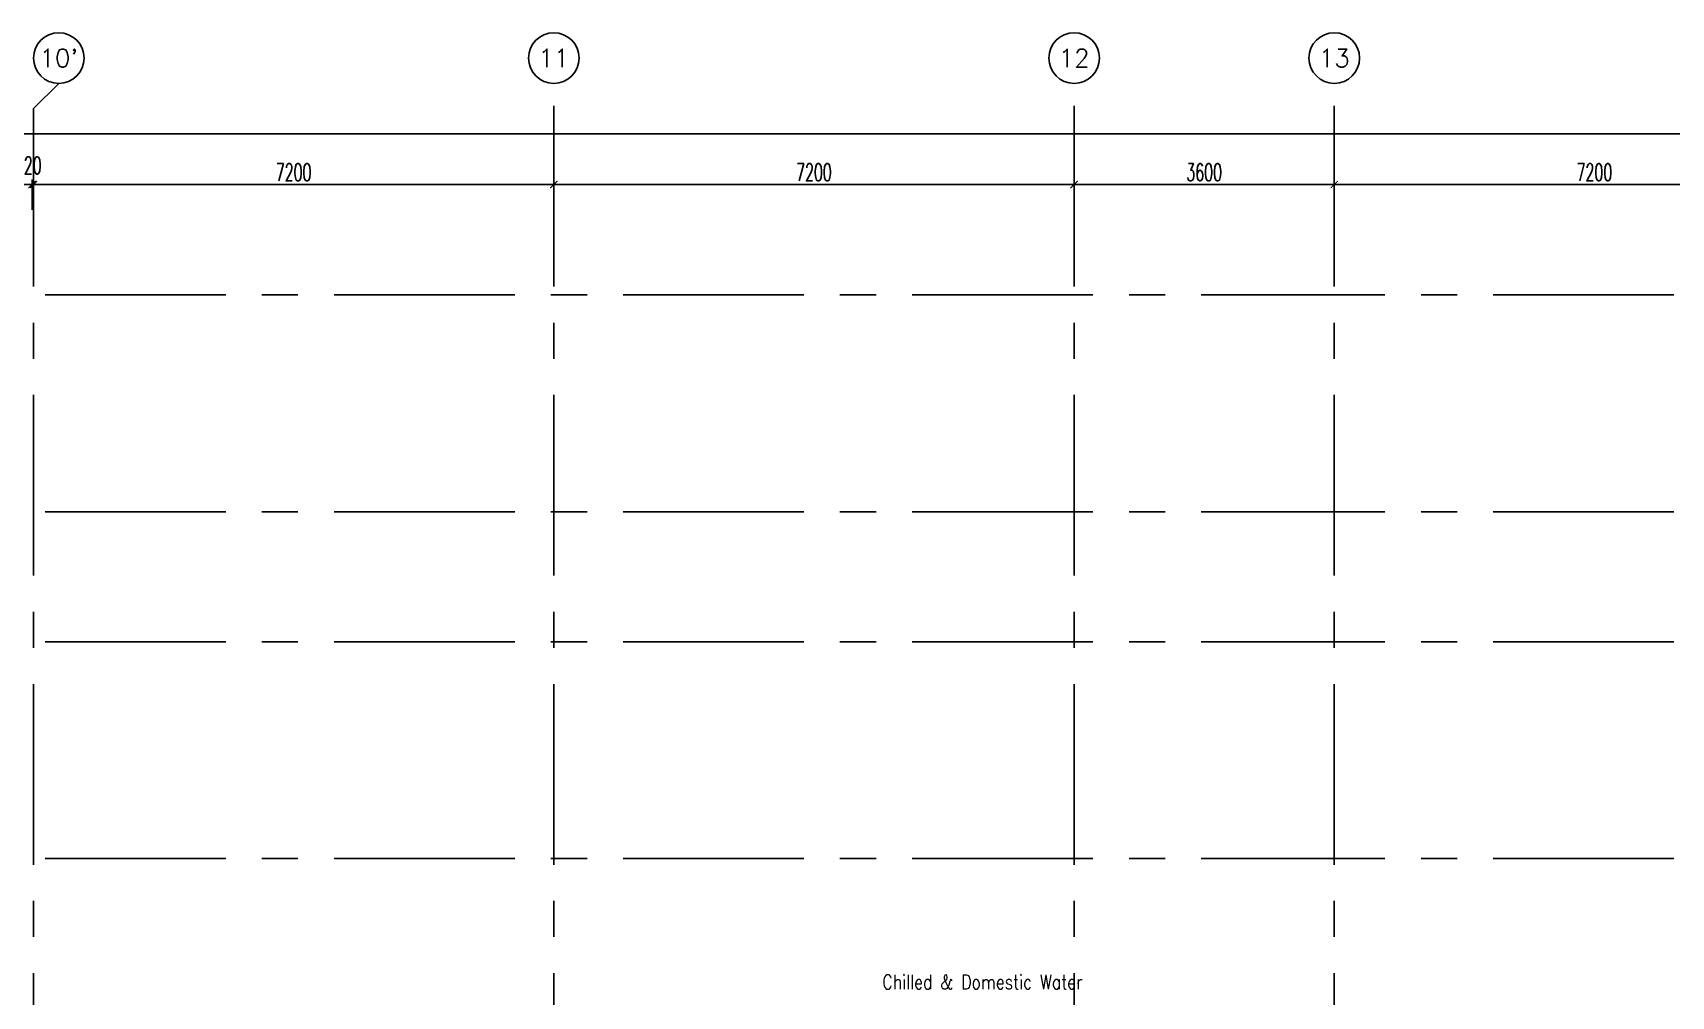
# Model space of a CAD drawing. Extents: x 275967.8 to 276060, y 57291.9 to 57371.4.
# Drawn here: x 276020.37 to 276043.04, y 57358.08 to 57371.41 of the extents above; entities that cross this region are included whole.
import ezdxf
from ezdxf.enums import TextEntityAlignment as Align

# ---------------------------------------------------------------- set-up
doc = ezdxf.new("R2010")
doc.units = 0
doc.header["$MEASUREMENT"] = 0
doc.header["$PDMODE"] = 34
doc.linetypes.add('CENTERX2', pattern=[4, 2.5, -0.5, 0.5, -0.5])
doc.layers.get('0').update_dxf_attribs({"linetype": 'CONTINUOUS'})
doc.layers.get('DEFPOINTS').update_dxf_attribs({"linetype": 'CONTINUOUS'})
for name, color, linetype in [('AX-CR', 2, 'CONTINUOUS'), ('AX-DIM', 4, 'CONTINUOUS'), ('AX-TXT', 2, 'CONTINUOUS'), ('AXES', 11, 'CENTERX2'), ('SHAFTS', 4, 'CONTINUOUS')]:
    doc.layers.add(name, color=color, linetype=linetype)
doc.styles.add('ROMANS', font='ROMANS.shx', dxfattribs={"width": 0.6})
doc.dimstyles.new('STANDARD_IN', dxfattribs={"dimtxt": 0.24, "dimasz": 0.1, "dimexe": 0.07, "dimexo": 0.05, "dimgap": 0.05, "dimtad": 1, "dimdec": 0, "dimlfac": 1000, "dimzin": 0, "dimtxsty": 'ROMANS', "dimblk": 'ARCHTICK', "dimcen": 0.05, "dimdle": 0.05, "dimclrd": 4, "dimclre": 4, "dimclrt": 2, "dimazin": 3, "dimtfac": 1, "dimtdec": 0, "dimtmove": 0, "dimatfit": 3, "dimtolj": 1, "dimtzin": 0})

# ---------------------------------------------------------------- blocks, each defined once
blk = doc.blocks.new('AXU')
at = {"layer": 'AX-CR'}
blk.add_circle((0, 350), 350, dxfattribs=at)
blk = doc.blocks.new('_ARCHTICK')
at = {"color": 0, "linetype": 'BYBLOCK', "const_width": 0.15}
blk.add_lwpolyline([(-0.5, -0.5), (0.5, 0.5)], dxfattribs=at)
blk = doc.blocks.new('*D232')
at = {"layer": 'AX-DIM', "color": 4, "ltscale": 0.3}
for p, q in [((276034.775, 57368.961), (276034.775, 57369.381)), ((276038.375, 57368.961), (276038.375, 57369.381)), ((276034.725, 57369.311), (276038.425, 57369.311))]:
    blk.add_line(p, q, dxfattribs=at)
at = {"layer": 'DEFPOINTS', "color": 0, "ltscale": 0.3}
for p in [(276038.375, 57369.311), (276034.775, 57368.911), (276038.375, 57368.911)]:
    blk.add_point(p, dxfattribs=at)
at = {"layer": 'AX-DIM', "color": 4, "ltscale": 0.3, "xscale": 0.1, "yscale": 0.1, "zscale": 0.1, "rotation": 180}
blk.add_blockref('_ARCHTICK', (276034.775, 57369.311), dxfattribs=at)
at = {"layer": 'AX-DIM', "color": 4, "ltscale": 0.3, "xscale": 0.1, "yscale": 0.1, "zscale": 0.1}
blk.add_blockref('_ARCHTICK', (276038.375, 57369.311), dxfattribs=at)
at = {"layer": 'AX-DIM', "color": 2, "ltscale": 0.3, "insert": (276036.575, 57369.481), "char_height": 0.24, "attachment_point": 5, "style": 'ROMANS'}
blk.add_mtext('\\A1;3600', dxfattribs=at)
blk = doc.blocks.new('*D231')
at = {"layer": 'AX-DIM', "color": 4, "ltscale": 0.3}
for p, q in [((276038.375, 57369.361), (276038.375, 57369.381)), ((276045.575, 57369.361), (276045.575, 57369.381)), ((276038.325, 57369.311), (276045.625, 57369.311))]:
    blk.add_line(p, q, dxfattribs=at)
at = {"layer": 'DEFPOINTS', "color": 0, "ltscale": 0.3}
for p in [(276038.375, 57369.311), (276045.575, 57369.311), (276045.575, 57369.311)]:
    blk.add_point(p, dxfattribs=at)
at = {"layer": 'AX-DIM', "color": 4, "ltscale": 0.3, "xscale": 0.1, "yscale": 0.1, "zscale": 0.1, "rotation": 180}
blk.add_blockref('_ARCHTICK', (276038.375, 57369.311), dxfattribs=at)
at = {"layer": 'AX-DIM', "color": 4, "ltscale": 0.3, "xscale": 0.1, "yscale": 0.1, "zscale": 0.1}
blk.add_blockref('_ARCHTICK', (276045.575, 57369.311), dxfattribs=at)
at = {"layer": 'AX-DIM', "color": 2, "ltscale": 0.3, "insert": (276041.975, 57369.481), "char_height": 0.24, "attachment_point": 5, "style": 'ROMANS'}
blk.add_mtext('\\A1;7200', dxfattribs=at)
blk = doc.blocks.new('*D130')
at = {"layer": 'AX-DIM', "color": 4, "ltscale": 0.3}
for p, q in [((275978.085, 57369.661), (275978.085, 57370.081)), ((276053.495, 57364.468), (276053.495, 57370.081)), ((275978.035, 57370.011), (276053.545, 57370.011))]:
    blk.add_line(p, q, dxfattribs=at)
at = {"layer": 'DEFPOINTS', "color": 0, "ltscale": 0.3}
for p in [(276053.495, 57370.011), (275978.085, 57369.611), (276053.495, 57364.418)]:
    blk.add_point(p, dxfattribs=at)
at = {"layer": 'AX-DIM', "color": 4, "ltscale": 0.3, "xscale": 0.1, "yscale": 0.1, "zscale": 0.1, "rotation": 180}
blk.add_blockref('_ARCHTICK', (275978.085, 57370.011), dxfattribs=at)
at = {"layer": 'AX-DIM', "color": 4, "ltscale": 0.3, "xscale": 0.1, "yscale": 0.1, "zscale": 0.1}
blk.add_blockref('_ARCHTICK', (276053.495, 57370.011), dxfattribs=at)
at = {"layer": 'AX-DIM', "color": 2, "ltscale": 0.3, "insert": (276015.79, 57370.181), "char_height": 0.24, "attachment_point": 5, "style": 'ROMANS'}
blk.add_mtext('\\A1;75409', dxfattribs=at)
blk = doc.blocks.new('*D220')
at = {"layer": 'AX-DIM', "color": 4, "ltscale": 0.3}
for p, q in [((276015.555, 57368.961), (276015.555, 57369.381)), ((276020.355, 57368.961), (276020.355, 57369.381)), ((276015.505, 57369.311), (276020.405, 57369.311))]:
    blk.add_line(p, q, dxfattribs=at)
at = {"layer": 'DEFPOINTS', "color": 0, "ltscale": 0.3}
for p in [(276020.355, 57369.311), (276015.555, 57368.911), (276020.355, 57368.911)]:
    blk.add_point(p, dxfattribs=at)
at = {"layer": 'AX-DIM', "color": 4, "ltscale": 0.3, "xscale": 0.1, "yscale": 0.1, "zscale": 0.1, "rotation": 180}
blk.add_blockref('_ARCHTICK', (276015.555, 57369.311), dxfattribs=at)
at = {"layer": 'AX-DIM', "color": 4, "ltscale": 0.3, "xscale": 0.1, "yscale": 0.1, "zscale": 0.1}
blk.add_blockref('_ARCHTICK', (276020.355, 57369.311), dxfattribs=at)
at = {"layer": 'AX-DIM', "color": 2, "ltscale": 0.3, "insert": (276017.955, 57369.481), "char_height": 0.24, "attachment_point": 5, "style": 'ROMANS'}
blk.add_mtext('\\A1;4800', dxfattribs=at)
blk = doc.blocks.new('*D219')
at = {"layer": 'AX-DIM', "color": 4, "ltscale": 0.3}
for p, q in [((276020.355, 57368.961), (276020.355, 57369.381)), ((276020.375, 57368.961), (276020.375, 57369.381)), ((276020.355, 57369.311), (276020.255, 57369.311)), ((276020.355, 57369.311), (276020.375, 57369.311)), ((276020.375, 57369.311), (276020.475, 57369.311))]:
    blk.add_line(p, q, dxfattribs=at)
at = {"layer": 'DEFPOINTS', "color": 0, "ltscale": 0.3}
for p in [(276020.375, 57369.311), (276020.355, 57368.911), (276020.375, 57368.911)]:
    blk.add_point(p, dxfattribs=at)
at = {"layer": 'AX-DIM', "color": 4, "ltscale": 0.3, "xscale": 0.1, "yscale": 0.1, "zscale": 0.1}
blk.add_blockref('_ARCHTICK', (276020.355, 57369.311), dxfattribs=at)
at = {"layer": 'AX-DIM', "color": 4, "ltscale": 0.3, "xscale": 0.1, "yscale": 0.1, "zscale": 0.1, "rotation": 180}
blk.add_blockref('_ARCHTICK', (276020.375, 57369.311), dxfattribs=at)
at = {"layer": 'AX-DIM', "color": 2, "ltscale": 0.3, "insert": (276020.365, 57369.576), "char_height": 0.24, "attachment_point": 5, "style": 'ROMANS'}
blk.add_mtext('\\A1;20', dxfattribs=at)
blk = doc.blocks.new('*D218')
at = {"layer": 'AX-DIM', "color": 4, "ltscale": 0.3}
for p, q in [((276020.375, 57368.961), (276020.375, 57369.381)), ((276027.575, 57368.961), (276027.575, 57369.381)), ((276020.325, 57369.311), (276027.625, 57369.311))]:
    blk.add_line(p, q, dxfattribs=at)
at = {"layer": 'DEFPOINTS', "color": 0, "ltscale": 0.3}
for p in [(276027.575, 57369.311), (276020.375, 57368.911), (276027.575, 57368.911)]:
    blk.add_point(p, dxfattribs=at)
at = {"layer": 'AX-DIM', "color": 4, "ltscale": 0.3, "xscale": 0.1, "yscale": 0.1, "zscale": 0.1, "rotation": 180}
blk.add_blockref('_ARCHTICK', (276020.375, 57369.311), dxfattribs=at)
at = {"layer": 'AX-DIM', "color": 4, "ltscale": 0.3, "xscale": 0.1, "yscale": 0.1, "zscale": 0.1}
blk.add_blockref('_ARCHTICK', (276027.575, 57369.311), dxfattribs=at)
at = {"layer": 'AX-DIM', "color": 2, "ltscale": 0.3, "insert": (276023.975, 57369.481), "char_height": 0.24, "attachment_point": 5, "style": 'ROMANS'}
blk.add_mtext('\\A1;7200', dxfattribs=at)
blk = doc.blocks.new('*D217')
at = {"layer": 'AX-DIM', "color": 4, "ltscale": 0.3}
for p, q in [((276027.575, 57368.961), (276027.575, 57369.381)), ((276034.775, 57368.961), (276034.775, 57369.381)), ((276027.525, 57369.311), (276034.825, 57369.311))]:
    blk.add_line(p, q, dxfattribs=at)
at = {"layer": 'DEFPOINTS', "color": 0, "ltscale": 0.3}
for p in [(276034.775, 57369.311), (276027.575, 57368.911), (276034.775, 57368.911)]:
    blk.add_point(p, dxfattribs=at)
at = {"layer": 'AX-DIM', "color": 4, "ltscale": 0.3, "xscale": 0.1, "yscale": 0.1, "zscale": 0.1, "rotation": 180}
blk.add_blockref('_ARCHTICK', (276027.575, 57369.311), dxfattribs=at)
at = {"layer": 'AX-DIM', "color": 4, "ltscale": 0.3, "xscale": 0.1, "yscale": 0.1, "zscale": 0.1}
blk.add_blockref('_ARCHTICK', (276034.775, 57369.311), dxfattribs=at)
at = {"layer": 'AX-DIM', "color": 2, "ltscale": 0.3, "insert": (276031.175, 57369.481), "char_height": 0.24, "attachment_point": 5, "style": 'ROMANS'}
blk.add_mtext('\\A1;7200', dxfattribs=at)
blk = doc.blocks.new('*D216')
at = {"layer": 'AX-DIM', "color": 4, "ltscale": 0.3}
for p, q in [((276034.775, 57368.961), (276034.775, 57369.381)), ((276038.375, 57368.961), (276038.375, 57369.381)), ((276034.725, 57369.311), (276038.425, 57369.311))]:
    blk.add_line(p, q, dxfattribs=at)
at = {"layer": 'DEFPOINTS', "color": 0, "ltscale": 0.3}
for p in [(276038.375, 57369.311), (276034.775, 57368.911), (276038.375, 57368.911)]:
    blk.add_point(p, dxfattribs=at)
at = {"layer": 'AX-DIM', "color": 4, "ltscale": 0.3, "xscale": 0.1, "yscale": 0.1, "zscale": 0.1, "rotation": 180}
blk.add_blockref('_ARCHTICK', (276034.775, 57369.311), dxfattribs=at)
at = {"layer": 'AX-DIM', "color": 4, "ltscale": 0.3, "xscale": 0.1, "yscale": 0.1, "zscale": 0.1}
blk.add_blockref('_ARCHTICK', (276038.375, 57369.311), dxfattribs=at)
at = {"layer": 'AX-DIM', "color": 2, "ltscale": 0.3, "insert": (276036.575, 57369.481), "char_height": 0.24, "attachment_point": 5, "style": 'ROMANS'}
blk.add_mtext('\\A1;3600', dxfattribs=at)

msp = doc.modelspace()

# ---------------------------------------------------------------- linework, layer by layer
at = {"layer": 'AX-DIM'}
for p, q in [((276034.8155, 57369.3113), (276033.9755, 57369.3113)), ((276038.2955, 57369.3113), (276039.277, 57369.3113))]:
    msp.add_line(p, q, dxfattribs=at)
at = {"layer": 'AXES'}
for p, q in [((276020.3755, 57370.3613), (276020.7255, 57370.7113)), ((276027.5755, 57291.8986), (276027.5755, 57370.7113)), ((276034.7755, 57291.8986), (276034.7755, 57370.7113)), ((276034.7755, 57291.8986), (276034.7755, 57370.7113)), ((276038.3755, 57291.8986), (276038.3755, 57370.7113)), ((276038.3755, 57291.8986), (276038.3755, 57370.7113)), ((276020.3755, 57291.8986), (276020.3755, 57370.3613)), ((275968.5355, 57367.7829), (276036.5755, 57367.7829)), ((276036.5755, 57367.7829), (276052.7755, 57367.7829)), ((275968.5355, 57364.7829), (276036.5755, 57364.7829)), ((276036.5755, 57364.7829), (276052.7755, 57364.7829)), ((275968.5355, 57362.9829), (276036.5755, 57362.9829)), ((276036.5755, 57362.9829), (276052.7755, 57362.9829)), ((275968.5355, 57359.9829), (276036.5755, 57359.9829)), ((276036.5755, 57359.9829), (276052.7755, 57359.9829))]:
    msp.add_line(p, q, dxfattribs=at)

# ---------------------------------------------------------------- block references
ref = msp.add_blockref('AXU', (276020.7255, 57370.7113), dxfattribs=dict(at, xscale=0.001, yscale=0.001, zscale=0.001))
ref.add_attrib('AX', "10'", dxfattribs={"layer": 'AX-TXT', "height": 0.25, "style": 'ROMANS'}).set_placement((276020.7255, 57371.0613), align=Align.MIDDLE)
ref = msp.add_blockref('AXU', (276027.5755, 57370.7113), dxfattribs=dict(at, xscale=0.001, yscale=0.001, zscale=0.001))
ref.add_attrib('AX', '11', dxfattribs={"layer": 'AX-TXT', "height": 0.25, "style": 'ROMANS'}).set_placement((276027.5755, 57371.0613), align=Align.MIDDLE)
ref = msp.add_blockref('AXU', (276034.7755, 57370.7113), dxfattribs=dict(at, xscale=0.001, yscale=0.001, zscale=0.001))
ref.add_attrib('AX', '12', dxfattribs={"layer": 'AX-TXT', "height": 0.25, "style": 'ROMANS'}).set_placement((276034.7755, 57371.0613), align=Align.MIDDLE)
ref = msp.add_blockref('AXU', (276034.7755, 57370.7113), dxfattribs=dict(at, xscale=0.001, yscale=0.001, zscale=0.001))
ref.add_attrib('AX', '12', dxfattribs={"layer": 'AX-TXT', "height": 0.25, "style": 'ROMANS'}).set_placement((276034.7755, 57371.0613), align=Align.MIDDLE)
ref = msp.add_blockref('AXU', (276038.3755, 57370.7113), dxfattribs=dict(at, xscale=0.001, yscale=0.001, zscale=0.001))
ref.add_attrib('AX', '13', dxfattribs={"layer": 'AX-TXT', "height": 0.25, "style": 'ROMANS'}).set_placement((276038.3755, 57371.0613), align=Align.MIDDLE)
ref = msp.add_blockref('AXU', (276038.3755, 57370.7113), dxfattribs=dict(at, xscale=0.001, yscale=0.001, zscale=0.001))
ref.add_attrib('AX', '13', dxfattribs={"layer": 'AX-TXT', "height": 0.25, "style": 'ROMANS'}).set_placement((276038.3755, 57371.0613), align=Align.MIDDLE)

# ---------------------------------------------------------------- texts
at = {"layer": 'SHAFTS', "style": 'ROMANS', "width": 0.8}
msp.add_text('Chilled & Domestic Water', height=0.2, dxfattribs=at).set_placement((276033.5065, 57358.28), align=Align.MIDDLE)

# ---------------------------------------------------------------- dimensions: what is measured, and where the dimension line sits
at = {"layer": 'AX-DIM'}
for base, p1, p2, picture, middle in [((276053.4947, 57370.0113), (275978.0855, 57369.6113), (276053.4947, 57364.4182), '*D130', (276015.7901, 57370.1813)), ((276020.3555, 57369.3113), (276015.5555, 57368.9113), (276020.3555, 57368.9113), '*D220', (276017.9555, 57369.4813)), ((276020.3755, 57369.3113), (276020.3555, 57368.9113), (276020.3755, 57368.9113), '*D219', (276020.3655, 57369.5763)), ((276027.5755, 57369.3113), (276020.3755, 57368.9113), (276027.5755, 57368.9113), '*D218', (276023.9755, 57369.4813)), ((276034.7755, 57369.3113), (276027.5755, 57368.9113), (276034.7755, 57368.9113), '*D217', (276031.1755, 57369.4813)), ((276038.3755, 57369.3113), (276034.7755, 57368.9113), (276038.3755, 57368.9113), '*D232', (276036.5755, 57369.4813)), ((276038.3755, 57369.3113), (276034.7755, 57368.9113), (276038.3755, 57368.9113), '*D216', (276036.5755, 57369.4813)), ((276045.5755, 57369.3113), (276038.3755, 57369.3113), (276045.5755, 57369.3113), '*D231', (276041.9755, 57369.4813))]:
    dim = msp.add_linear_dim(base=base, p1=p1, p2=p2, dimstyle='STANDARD_IN', dxfattribs=at)
    dim.commit()
    dim.dimension.update_dxf_attribs({"geometry": picture, "text_midpoint": middle})

doc.saveas('drawing.dxf')
